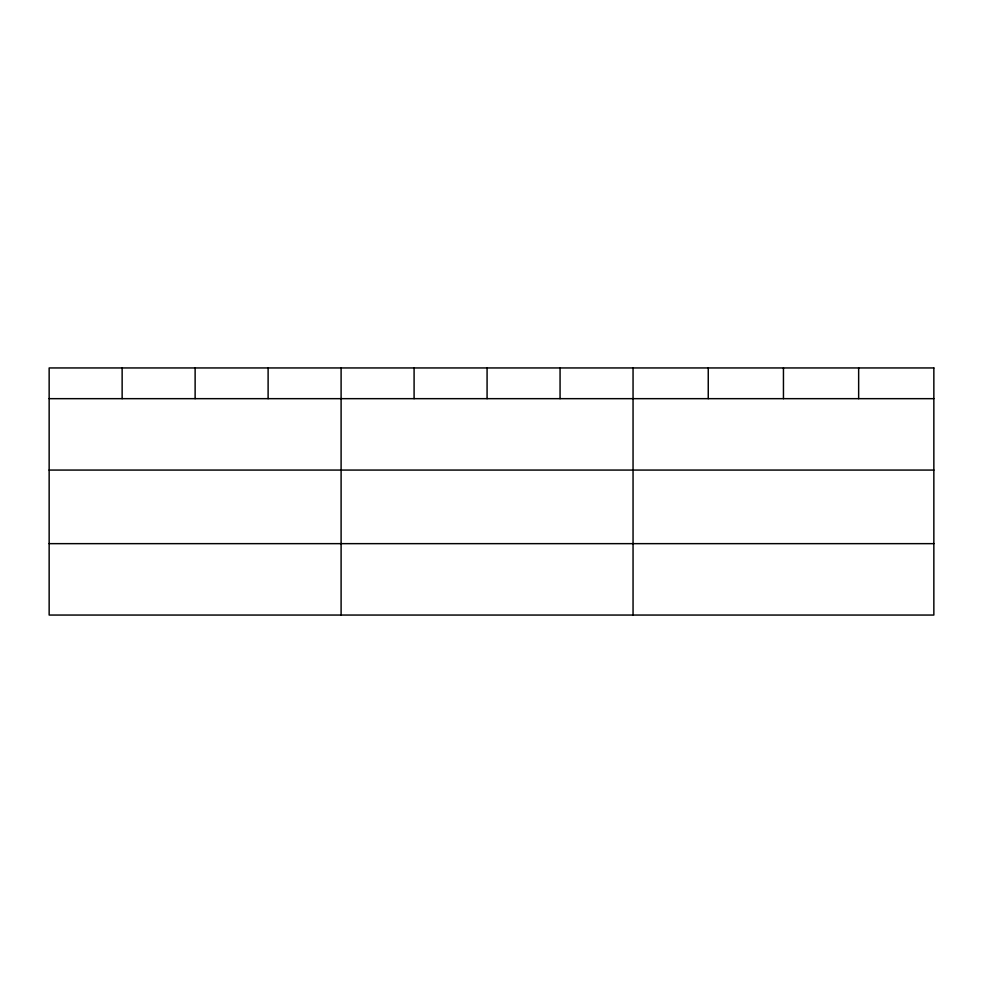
<?xml version="1.0" encoding="UTF-8"?>
<svg xmlns="http://www.w3.org/2000/svg" width="983" height="983" viewBox="0 0 983 983"><rect width="100%" height="100%" fill="white"/><g stroke="black" fill="none" stroke-linecap="round" stroke-linejoin="round"><path stroke-width="1.47" d="M49.15 398.668L933.85 398.668M49.15 470.071L933.85 470.071M49.15 543.648L933.85 543.648M858.65 367.949L858.65 398.668M783.451 367.949L783.451 398.668M708.251 367.949L708.251 398.668M633.052 367.949L633.052 615.051M560.064 367.949L560.064 398.668M487.076 367.949L487.076 398.668M414.089 367.949L414.089 398.668M341.101 367.949L341.101 615.051M268.113 367.949L268.113 398.668M195.126 367.949L195.126 398.668M122.138 367.949L122.138 398.668M933.85 367.949L49.15 367.949L49.15 615.051L933.85 615.051L933.85 367.949"/></g></svg>
